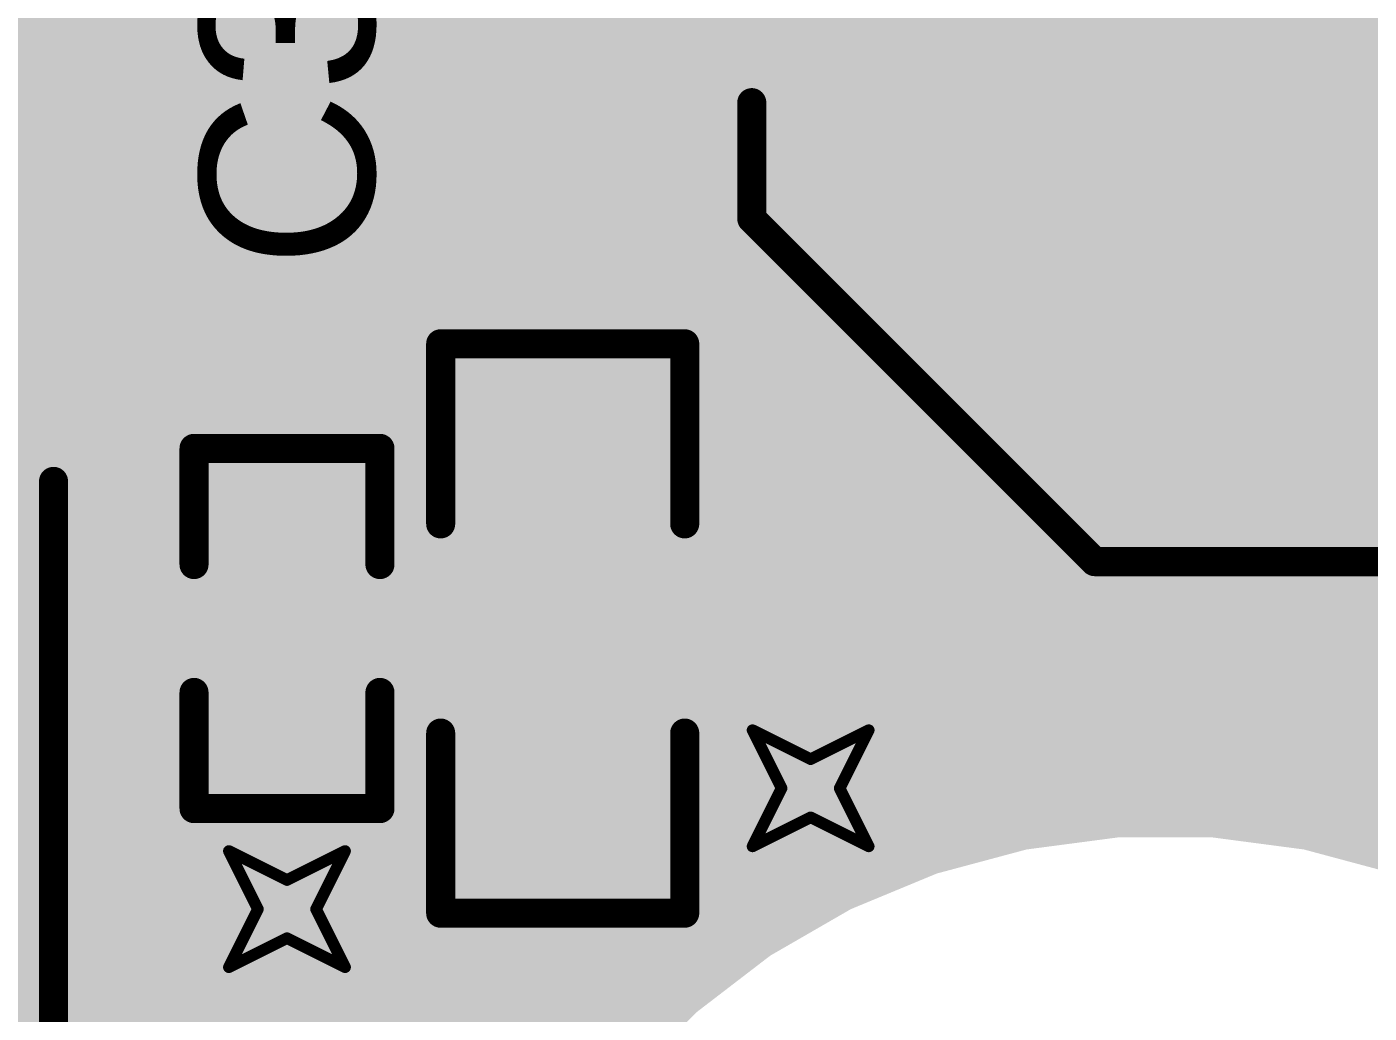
# Model space of a CAD drawing. Header units: inches. Extents: x -2 to 343, y -53 to 63.
# Drawn here: x 40.01 to 45.88, y -31.59 to -27.28 of the extents above; entities that cross this region are included whole.
import ezdxf

# ---------------------------------------------------------------- set-up
doc = ezdxf.new("R2010")
doc.units = ezdxf.units.IN
for name, color, linetype in [('Board Outline', 216, 'Continuous'), ('Bottom Layer', 5, 'Continuous'), ('Drill Drawing', 1, 'Continuous'), ('Top Layer', 1, 'Continuous'), ('Top Overlay', 2, 'Continuous'), ('Top Paste', 8, 'Continuous'), ('Top Solder', 216, 'Continuous'), ('Via Holes', 16, 'Continuous')]:
    doc.layers.add(name, color=color, linetype=linetype)
doc.styles.add('Arial', font='', dxfattribs={"height": 0.2})
doc.styles.get('Arial').set_extended_font_data('Arial')

# ---------------------------------------------------------------- blocks, each defined once
blk = doc.blocks.new('YSLF1045_4R7M_7')
at = {"layer": 'Top Layer'}
blk.add_hatch(color=1, dxfattribs=at).paths.add_polyline_path([(-5.3, 1.6), (-2.8, 1.6), (-2.8, -1.6), (-5.3, -1.6)])
at = {"layer": 'Top Paste'}
blk.add_hatch(color=8, dxfattribs=at).paths.add_polyline_path([(-5.3, 1.6), (-2.8, 1.6), (-2.8, -1.6), (-5.3, -1.6)])
at = {"layer": 'Top Solder'}
blk.add_hatch(color=216, dxfattribs=at).paths.add_polyline_path([(-5.4016, 1.7016), (-2.6984, 1.7016), (-2.6984, -1.7016), (-5.4016, -1.7016)])
at = {"layer": 'Top Overlay'}
blk.add_lwpolyline([(-5.05, 4.8976, 0.127, 0.127, 0), (-5.05, 2.0366, 0.127, 0.127, 0)], format="xyseb", dxfattribs=at)
blk.add_lwpolyline([(-5.0818, 2.0366, 0.0635, 0.0635, 1), (-5.0183, 2.0366, 0.0635, 0.0635, 1)], format="xyseb", close=True, dxfattribs=at)
blk = doc.blocks.new('RVT1C471M0607_38')
at = {"layer": 'Top Overlay'}
for points in [[(-3.3274, -1.5494, 0.127, 0.127, 0), (-3.3274, -1.0414, 0.127, 0.127, 0)], [(-3.3274, -1.5494, 0.127, 0.127, 0), (-1.8288, -3.048, 0.127, 0.127, 0)], [(-1.8288, -3.048, 0.127, 0.127, 0), (3.3274, -3.048, 0.127, 0.127, 0)]]:
    blk.add_lwpolyline(points, format="xyseb", dxfattribs=at)
for points in [[(-3.3592, -1.0414, 0.0635, 0.0635, 1), (-3.2957, -1.0414, 0.0635, 0.0635, 1)], [(-3.3592, -1.5494, 0.0635, 0.0635, 1), (-3.2957, -1.5494, 0.0635, 0.0635, 1)], [(-3.3592, -1.5494, 0.0635, 0.0635, 1), (-3.2957, -1.5494, 0.0635, 0.0635, 1)], [(-1.8605, -3.048, 0.0635, 0.0635, 1), (-1.7971, -3.048, 0.0635, 0.0635, 1)], [(-1.8605, -3.048, 0.0635, 0.0635, 1), (-1.7971, -3.048, 0.0635, 0.0635, 1)]]:
    blk.add_lwpolyline(points, format="xyseb", close=True, dxfattribs=at)
blk = doc.blocks.new('C___0402_72')
at = {"layer": 'Top Layer'}
for points in [[(-0.6985, -0.3175), (-0.6985, 0.3175), (-0.2413, 0.3175), (-0.2413, -0.3175)], [(0.2413, -0.3175), (0.2413, 0.3175), (0.6985, 0.3175), (0.6985, -0.3175)]]:
    blk.add_hatch(color=1, dxfattribs=at).paths.add_polyline_path(points)
at = {"layer": 'Top Paste'}
for points in [[(-0.6985, -0.3175), (-0.6985, 0.3175), (-0.2413, 0.3175), (-0.2413, -0.3175)], [(0.2413, -0.3175), (0.2413, 0.3175), (0.6985, 0.3175), (0.6985, -0.3175)]]:
    blk.add_hatch(color=8, dxfattribs=at).paths.add_polyline_path(points)
at = {"layer": 'Top Solder'}
for points in [[(-0.7585, -0.3775), (-0.7585, 0.3775), (-0.1813, 0.3775), (-0.1813, -0.3775)], [(0.1813, -0.3775), (0.1813, 0.3775), (0.7585, 0.3775), (0.7585, -0.3775)]]:
    blk.add_hatch(color=216, dxfattribs=at).paths.add_polyline_path(points)
at = {"layer": 'Top Overlay'}
for points in [[(-0.7874, 0.4064, 0.127, 0.127, 0), (-0.7874, -0.4064, 0.127, 0.127, 0)], [(-0.7874, 0.4064, 0.127, 0.127, 0), (-0.2794, 0.4064, 0.127, 0.127, 0)], [(0.2794, 0.4064, 0.127, 0.127, 0), (0.7874, 0.4064, 0.127, 0.127, 0)], [(0.7874, 0.4064, 0.127, 0.127, 0), (0.7874, -0.4064, 0.127, 0.127, 0)], [(-0.7874, -0.4064, 0.127, 0.127, 0), (-0.2794, -0.4064, 0.127, 0.127, 0)], [(0.2794, -0.4064, 0.127, 0.127, 0), (0.7874, -0.4064, 0.127, 0.127, 0)]]:
    blk.add_lwpolyline(points, format="xyseb", dxfattribs=at)
for points in [[(-0.8191, 0.4064, 0.0635, 0.0635, 1), (-0.7556, 0.4064, 0.0635, 0.0635, 1)], [(-0.8191, 0.4064, 0.0635, 0.0635, 1), (-0.7556, 0.4064, 0.0635, 0.0635, 1)], [(-0.3111, 0.4064, 0.0635, 0.0635, 1), (-0.2477, 0.4064, 0.0635, 0.0635, 1)], [(0.2477, 0.4064, 0.0635, 0.0635, 1), (0.3111, 0.4064, 0.0635, 0.0635, 1)], [(0.7556, 0.4064, 0.0635, 0.0635, 1), (0.8191, 0.4064, 0.0635, 0.0635, 1)], [(0.7556, 0.4064, 0.0635, 0.0635, 1), (0.8191, 0.4064, 0.0635, 0.0635, 1)], [(-0.8191, -0.4064, 0.0635, 0.0635, 1), (-0.7556, -0.4064, 0.0635, 0.0635, 1)], [(-0.8191, -0.4064, 0.0635, 0.0635, 1), (-0.7556, -0.4064, 0.0635, 0.0635, 1)], [(-0.3111, -0.4064, 0.0635, 0.0635, 1), (-0.2477, -0.4064, 0.0635, 0.0635, 1)], [(0.2477, -0.4064, 0.0635, 0.0635, 1), (0.3111, -0.4064, 0.0635, 0.0635, 1)], [(0.7556, -0.4064, 0.0635, 0.0635, 1), (0.8191, -0.4064, 0.0635, 0.0635, 1)], [(0.7556, -0.4064, 0.0635, 0.0635, 1), (0.8191, -0.4064, 0.0635, 0.0635, 1)]]:
    blk.add_lwpolyline(points, format="xyseb", close=True, dxfattribs=at)
blk = doc.blocks.new('C___0603_73')
at = {"layer": 'Top Layer'}
for points in [[(-0.381, 0.4445), (-0.381, -0.4445), (-1.143, -0.4445), (-1.143, 0.4445)], [(1.143, 0.4445), (1.143, -0.4445), (0.381, -0.4445), (0.381, 0.4445)]]:
    blk.add_hatch(color=1, dxfattribs=at).paths.add_polyline_path(points)
at = {"layer": 'Top Paste'}
for points in [[(-0.381, 0.4445), (-0.381, -0.4445), (-1.143, -0.4445), (-1.143, 0.4445)], [(1.143, 0.4445), (1.143, -0.4445), (0.381, -0.4445), (0.381, 0.4445)]]:
    blk.add_hatch(color=8, dxfattribs=at).paths.add_polyline_path(points)
at = {"layer": 'Top Solder'}
for points in [[(-0.321, 0.5045), (-0.321, -0.5045), (-1.203, -0.5045), (-1.203, 0.5045)], [(1.203, 0.5045), (1.203, -0.5045), (0.321, -0.5045), (0.321, 0.5045)]]:
    blk.add_hatch(color=216, dxfattribs=at).paths.add_polyline_path(points)
at = {"layer": 'Top Overlay'}
for points in [[(-1.2446, 0.5334, 0.127, 0.127, 0), (-0.4572, 0.5334, 0.127, 0.127, 0)], [(-1.2446, 0.5334, 0.127, 0.127, 0), (-1.2446, -0.5334, 0.127, 0.127, 0)], [(0.4572, 0.5334, 0.127, 0.127, 0), (1.2446, 0.5334, 0.127, 0.127, 0)], [(1.2446, 0.5334, 0.127, 0.127, 0), (1.2446, -0.5334, 0.127, 0.127, 0)], [(-1.2446, -0.5334, 0.127, 0.127, 0), (-0.4572, -0.5334, 0.127, 0.127, 0)], [(0.4572, -0.5334, 0.127, 0.127, 0), (1.2446, -0.5334, 0.127, 0.127, 0)]]:
    blk.add_lwpolyline(points, format="xyseb", dxfattribs=at)
for points in [[(-1.2764, 0.5334, 0.0635, 0.0635, 1), (-1.2128, 0.5334, 0.0635, 0.0635, 1)], [(-1.2764, 0.5334, 0.0635, 0.0635, 1), (-1.2128, 0.5334, 0.0635, 0.0635, 1)], [(-0.4889, 0.5334, 0.0635, 0.0635, 1), (-0.4254, 0.5334, 0.0635, 0.0635, 1)], [(0.4254, 0.5334, 0.0635, 0.0635, 1), (0.4889, 0.5334, 0.0635, 0.0635, 1)], [(1.2128, 0.5334, 0.0635, 0.0635, 1), (1.2764, 0.5334, 0.0635, 0.0635, 1)], [(1.2128, 0.5334, 0.0635, 0.0635, 1), (1.2764, 0.5334, 0.0635, 0.0635, 1)], [(-1.2764, -0.5334, 0.0635, 0.0635, 1), (-1.2128, -0.5334, 0.0635, 0.0635, 1)], [(-1.2764, -0.5334, 0.0635, 0.0635, 1), (-1.2128, -0.5334, 0.0635, 0.0635, 1)], [(-0.4889, -0.5334, 0.0635, 0.0635, 1), (-0.4254, -0.5334, 0.0635, 0.0635, 1)], [(0.4254, -0.5334, 0.0635, 0.0635, 1), (0.4889, -0.5334, 0.0635, 0.0635, 1)], [(1.2128, -0.5334, 0.0635, 0.0635, 1), (1.2764, -0.5334, 0.0635, 0.0635, 1)], [(1.2128, -0.5334, 0.0635, 0.0635, 1), (1.2764, -0.5334, 0.0635, 0.0635, 1)]]:
    blk.add_lwpolyline(points, format="xyseb", close=True, dxfattribs=at)

msp = doc.modelspace()

# ---------------------------------------------------------------- hatches: boundary and pattern name
at = {"layer": 'Bottom Layer'}
msp.add_hatch(color=5, dxfattribs=at).paths.add_polyline_path([(49.7332, -28.3718), (48.133, -28.3718), (45.6225, -30.8823), (45.5933, -30.8745), (45.1904, -30.8214), (44.784, -30.8214), (44.3811, -30.8745), (43.9886, -30.9797), (43.6132, -31.1352), (43.2612, -31.3383), (42.9388, -31.5857), (42.6515, -31.8731), (42.4041, -32.1955), (42.2009, -32.5474), (42.0454, -32.9228), (41.9402, -33.3154), (41.8872, -33.7182), (41.8872, -34.1246), (41.9402, -34.5275), (41.9481, -34.5567), (41.9481, -37.8206), (37.4142, -37.8206), (37.4142, -29.464), (43.3324, -23.5458), (43.3324, -19.3876), (34.0252, -19.3876), (34.0087, -19.3629), (34.0087, -17.7184), (33.9961, -17.6881), (33.9961, -17.566), (33.8741, -17.566), (33.8437, -17.5535), (32.9504, -17.5535), (32.9293, -17.5394), (32.9293, -16.2706), (31.4053, -16.2706), (31.4053, -17.4644), (31.4053, -18.7598), (32.7854, -18.7598), (32.7854, -19.3629), (32.7689, -19.3876), (28.7637, -19.3876), (28.7637, -17.7184), (30.2514, -17.7184), (30.2514, -11.684), (49.7332, -11.684)])
h = msp.add_hatch(color=5, dxfattribs=at)
edge = h.paths.add_edge_path()
edge.add_arc((43.4372, -30.607), 0.3, 0, 360)
h = msp.add_hatch(color=5, dxfattribs=at)
edge = h.paths.add_edge_path()
edge.add_arc((41.148, -31.1352), 0.3, 0, 360)
at = {"layer": 'Top Layer'}
h = msp.add_hatch(color=1, dxfattribs=at)
h.paths.add_polyline_path([(51.5725, -27.8554), (50.1473, -27.8554), (50.1473, -29.206), (51.5725, -29.206), (51.5747, -29.3829), (51.5747, -34.9885), (48.3616, -38.2016), (34.8234, -38.2016), (34.8234, -34.5715), (39.3214, -30.0735), (42.7952, -30.0735), (42.9118, -30.0251), (42.9145, -30.0225), (42.9628, -29.9058), (42.9628, -28.7655), (42.9502, -28.7352), (42.9502, -28.6131), (43.0693, -28.494), (43.0693, -27.254), (45.4634, -27.254), (45.4937, -27.2414), (45.6158, -27.2414), (45.6158, -27.1193), (45.6284, -27.089), (45.6284, -24.61), (45.58, -24.4934), (43.1696, -22.083), (43.053, -22.0346), (40.8318, -22.0346), (40.7496, -21.8568), (40.8106, -21.7851), (51.5725, -21.7851)])
h.paths.add_polyline_path([(45.1904, -30.8214), (44.784, -30.8214), (44.3811, -30.8745), (43.9886, -30.9797), (43.6132, -31.1352), (43.2612, -31.3383), (42.9388, -31.5857), (42.6515, -31.8731), (42.4041, -32.1955), (42.2009, -32.5474), (42.0454, -32.9228), (41.9402, -33.3154), (41.8872, -33.7182), (41.8872, -34.1246), (41.9402, -34.5275), (42.0454, -34.92), (42.2009, -35.2955), (42.4041, -35.6474), (42.6515, -35.9698), (42.9388, -36.2571), (43.2612, -36.5045), (43.6132, -36.7077), (43.9886, -36.8632), (44.3811, -36.9684), (44.784, -37.0214), (45.1904, -37.0214), (45.5933, -36.9684), (45.9858, -36.8632), (46.3612, -36.7077), (46.7132, -36.5045), (47.0356, -36.2571), (47.3229, -35.9698), (47.5703, -35.6474), (47.7735, -35.2955), (47.929, -34.92), (48.0342, -34.5275), (48.0872, -34.1246), (48.0872, -33.7182), (48.0342, -33.3154), (47.929, -32.9228), (47.7735, -32.5474), (47.5703, -32.1955), (47.3229, -31.8731), (47.0356, -31.5857), (46.7132, -31.3383), (46.3612, -31.1352), (45.9858, -30.9797), (45.5933, -30.8745)], flags=0)
msp.add_hatch(color=1, dxfattribs=at).paths.add_polyline_path([(40.3774, -28.4083), (40.7346, -28.7655), (42.7978, -28.7655), (42.7978, -29.9058), (42.7952, -29.9085), (39.2531, -29.9085), (34.4652, -34.6964), (34.4652, -36.83), (28.681, -36.83), (28.681, -34.6964), (30.2768, -34.6964), (33.655, -31.3182), (33.655, -26.2382), (34.2644, -25.6288), (40.3774, -25.6288)])
h = msp.add_hatch(color=1, dxfattribs=at)
edge = h.paths.add_edge_path()
edge.add_arc((43.4372, -30.607), 0.3, 0, 360)
h = msp.add_hatch(color=1, dxfattribs=at)
edge = h.paths.add_edge_path()
edge.add_arc((41.148, -31.1352), 0.3, 0, 360)
at = {"layer": 'Via Holes'}
h = msp.add_hatch(color=7, dxfattribs=at)
edge = h.paths.add_edge_path()
edge.add_arc((43.4372, -30.607), 0.15, 0, 360)
h = msp.add_hatch(color=7, dxfattribs=at)
edge = h.paths.add_edge_path()
edge.add_arc((41.148, -31.1352), 0.15, 0, 360)

# ---------------------------------------------------------------- linework, layer by layer
at = {"layer": 'Board Outline'}
msp.add_lwpolyline([(49.772, 6.3476, 0.254, 0.254, -0.6504), (32.1175, -53.0547, 0.254, 0.254, 0)], format="xyseb", dxfattribs=at)
at = {"layer": 'Drill Drawing'}
for points in [[(43.1832, -30.353, 0.0508, 0.0508, 0), (43.4372, -30.48, 0.0508, 0.0508, 0)], [(43.1832, -30.353, 0.0508, 0.0508, 0), (43.3102, -30.607, 0.0508, 0.0508, 0)], [(43.4372, -30.48, 0.0508, 0.0508, 0), (43.6912, -30.353, 0.0508, 0.0508, 0)], [(43.5642, -30.607, 0.0508, 0.0508, 0), (43.6912, -30.353, 0.0508, 0.0508, 0)], [(43.1832, -30.861, 0.0508, 0.0508, 0), (43.3102, -30.607, 0.0508, 0.0508, 0)], [(43.5642, -30.607, 0.0508, 0.0508, 0), (43.6912, -30.861, 0.0508, 0.0508, 0)], [(43.1832, -30.861, 0.0508, 0.0508, 0), (43.4372, -30.734, 0.0508, 0.0508, 0)], [(43.4372, -30.734, 0.0508, 0.0508, 0), (43.6912, -30.861, 0.0508, 0.0508, 0)], [(40.894, -30.8812, 0.0508, 0.0508, 0), (41.148, -31.0082, 0.0508, 0.0508, 0)], [(40.894, -30.8812, 0.0508, 0.0508, 0), (41.021, -31.1352, 0.0508, 0.0508, 0)], [(41.148, -31.0082, 0.0508, 0.0508, 0), (41.402, -30.8812, 0.0508, 0.0508, 0)], [(41.275, -31.1352, 0.0508, 0.0508, 0), (41.402, -30.8812, 0.0508, 0.0508, 0)], [(40.894, -31.3892, 0.0508, 0.0508, 0), (41.021, -31.1352, 0.0508, 0.0508, 0)], [(41.275, -31.1352, 0.0508, 0.0508, 0), (41.402, -31.3892, 0.0508, 0.0508, 0)], [(40.894, -31.3892, 0.0508, 0.0508, 0), (41.148, -31.2622, 0.0508, 0.0508, 0)], [(41.148, -31.2622, 0.0508, 0.0508, 0), (41.402, -31.3892, 0.0508, 0.0508, 0)]]:
    msp.add_lwpolyline(points, format="xyseb", dxfattribs=at)
for points in [[(43.1705, -30.353, 0.0254, 0.0254, 1), (43.1959, -30.353, 0.0254, 0.0254, 1)], [(43.1705, -30.353, 0.0254, 0.0254, 1), (43.1959, -30.353, 0.0254, 0.0254, 1)], [(43.6785, -30.353, 0.0254, 0.0254, 1), (43.7039, -30.353, 0.0254, 0.0254, 1)], [(43.6785, -30.353, 0.0254, 0.0254, 1), (43.7039, -30.353, 0.0254, 0.0254, 1)], [(43.4245, -30.48, 0.0254, 0.0254, 1), (43.4499, -30.48, 0.0254, 0.0254, 1)], [(43.4245, -30.48, 0.0254, 0.0254, 1), (43.4499, -30.48, 0.0254, 0.0254, 1)], [(43.2975, -30.607, 0.0254, 0.0254, 1), (43.3229, -30.607, 0.0254, 0.0254, 1)], [(43.2975, -30.607, 0.0254, 0.0254, 1), (43.3229, -30.607, 0.0254, 0.0254, 1)], [(43.5515, -30.607, 0.0254, 0.0254, 1), (43.5769, -30.607, 0.0254, 0.0254, 1)], [(43.5515, -30.607, 0.0254, 0.0254, 1), (43.5769, -30.607, 0.0254, 0.0254, 1)], [(43.4245, -30.734, 0.0254, 0.0254, 1), (43.4499, -30.734, 0.0254, 0.0254, 1)], [(43.4245, -30.734, 0.0254, 0.0254, 1), (43.4499, -30.734, 0.0254, 0.0254, 1)], [(40.8813, -30.8812, 0.0254, 0.0254, 1), (40.9067, -30.8812, 0.0254, 0.0254, 1)], [(40.8813, -30.8812, 0.0254, 0.0254, 1), (40.9067, -30.8812, 0.0254, 0.0254, 1)], [(41.3893, -30.8812, 0.0254, 0.0254, 1), (41.4147, -30.8812, 0.0254, 0.0254, 1)], [(41.3893, -30.8812, 0.0254, 0.0254, 1), (41.4147, -30.8812, 0.0254, 0.0254, 1)], [(43.1705, -30.861, 0.0254, 0.0254, 1), (43.1959, -30.861, 0.0254, 0.0254, 1)], [(43.1705, -30.861, 0.0254, 0.0254, 1), (43.1959, -30.861, 0.0254, 0.0254, 1)], [(43.6785, -30.861, 0.0254, 0.0254, 1), (43.7039, -30.861, 0.0254, 0.0254, 1)], [(43.6785, -30.861, 0.0254, 0.0254, 1), (43.7039, -30.861, 0.0254, 0.0254, 1)], [(41.1353, -31.0082, 0.0254, 0.0254, 1), (41.1607, -31.0082, 0.0254, 0.0254, 1)], [(41.1353, -31.0082, 0.0254, 0.0254, 1), (41.1607, -31.0082, 0.0254, 0.0254, 1)], [(41.0083, -31.1352, 0.0254, 0.0254, 1), (41.0337, -31.1352, 0.0254, 0.0254, 1)], [(41.0083, -31.1352, 0.0254, 0.0254, 1), (41.0337, -31.1352, 0.0254, 0.0254, 1)], [(41.2623, -31.1352, 0.0254, 0.0254, 1), (41.2877, -31.1352, 0.0254, 0.0254, 1)], [(41.2623, -31.1352, 0.0254, 0.0254, 1), (41.2877, -31.1352, 0.0254, 0.0254, 1)], [(41.1353, -31.2622, 0.0254, 0.0254, 1), (41.1607, -31.2622, 0.0254, 0.0254, 1)], [(41.1353, -31.2622, 0.0254, 0.0254, 1), (41.1607, -31.2622, 0.0254, 0.0254, 1)], [(40.8813, -31.3892, 0.0254, 0.0254, 1), (40.9067, -31.3892, 0.0254, 0.0254, 1)], [(40.8813, -31.3892, 0.0254, 0.0254, 1), (40.9067, -31.3892, 0.0254, 0.0254, 1)], [(41.3893, -31.3892, 0.0254, 0.0254, 1), (41.4147, -31.3892, 0.0254, 0.0254, 1)], [(41.3893, -31.3892, 0.0254, 0.0254, 1), (41.4147, -31.3892, 0.0254, 0.0254, 1)]]:
    msp.add_lwpolyline(points, format="xyseb", close=True, dxfattribs=at)

# ---------------------------------------------------------------- block references
for name, p, rotation in [('YSLF1045_4R7M_7', (35.0774, -27.2288), 180), ('C___0603_73', (42.3533, -29.9085), 90), ('C___0402_72', (41.148, -29.9085), 90)]:
    msp.add_blockref(name, p, dxfattribs=dict(rotation=rotation))
msp.add_blockref('RVT1C471M0607_38', (46.5074, -26.5684))

# ---------------------------------------------------------------- texts
at = {"layer": 'Top Overlay', "style": 'Arial'}
msp.add_text('C37', height=0.762, rotation=90, dxfattribs=at).set_placement((41.5289, -28.3334))

doc.saveas('drawing.dxf')
